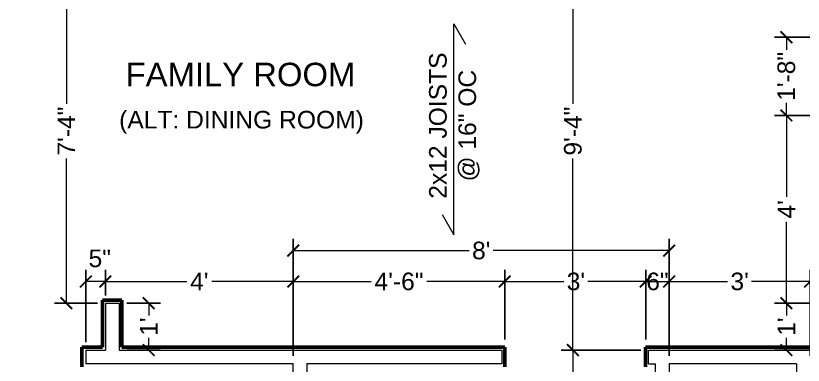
# Model space of a CAD drawing. Header units: inches. Extents: x -4969 to 16721, y 2489 to 24693.
# Drawn here: x 373.1 to 574.2, y 7293.4 to 7382.8 of the extents above; entities that cross this region are included whole.
import ezdxf

# ---------------------------------------------------------------- set-up
doc = ezdxf.new("R2010")
doc.units = ezdxf.units.IN
doc.header["$MEASUREMENT"] = 0
doc.layers.get('0').update_dxf_attribs({"lineweight": 5})
for name, color, linetype, lineweight in [('1', 1, 'Continuous', 9), ('2', 6, 'Continuous', 20), ('5', 4, 'Continuous', 50), ('A-DIMSx', 7, 'Continuous', 9), ('A-TEXTx', 7, 'Continuous', 20)]:
    doc.layers.add(name, color=color, linetype=linetype, lineweight=lineweight)
doc.styles.get("Standard").update_dxf_attribs({"font": 'Arial.ttf'})
doc.dimstyles.get("Standard").update_dxf_attribs({"dimtxt": 3, "dimasz": 2, "dimexe": 0.03125, "dimexo": 0.0625, "dimgap": 0.03125, "dimtad": 0, "dimtoh": 1, "dimdec": 4, "dimlfac": 0.99985, "dimzin": 0, "dimdsep": 46, "dimlunit": 4, "dimtxsty": 'Standard', "dimblk": 'ARCHTICK', "dimblk1": 'ARCHTICK', "dimblk2": 'ARCHTICK', "dimcen": 0.09, "dimclrt": 256, "dimadec": 0, "dimazin": 0, "dimtfac": 1, "dimtdec": 4, "dimtofl": 0, "dimtmove": 0, "dimatfit": 3, "dimfxl": 1, "dimtolj": 1, "dimtzin": 0, "dimarcsym": 0})

# ---------------------------------------------------------------- blocks, each defined once
blk = doc.blocks.new('_ArchTick')
at = {"color": 0, "linetype": 'ByBlock', "lineweight": 0, "const_width": 0.15}
blk.add_lwpolyline([(-0.5, -0.5), (0.5, 0.5)], dxfattribs=at)
blk = doc.blocks.new('*D23')
at = {"layer": 'A-DIMSx', "color": 0, "lineweight": -2, "ltscale": 0.1, "transparency": 16777216}
for p, q in [((444, 7301.78), (444, 7317.82)), ((498, 7301.27), (498, 7317.82))]:
    blk.add_line(p, q, dxfattribs=at)
at = {"layer": 'A-DIMSx', "color": 0, "lineweight": 5, "ltscale": 0.1, "transparency": 16777216}
for p, q in [((444, 7314.82), (463.92, 7314.82)), ((498, 7314.82), (478.07, 7314.82))]:
    blk.add_line(p, q, dxfattribs=at)
at = {"layer": 'Defpoints', "color": 0, "ltscale": 0.1, "transparency": 16777216}
for p in [(498, 7314.82), (444, 7299.78), (498, 7299.27)]:
    blk.add_point(p, dxfattribs=at)
at = {"layer": 'A-DIMSx', "color": 0, "lineweight": 5, "ltscale": 0.1, "transparency": 16777216, "xscale": 3, "yscale": 3, "zscale": 3, "rotation": 180}
blk.add_blockref('_ArchTick', (444, 7314.82), dxfattribs=at)
at = {"layer": 'A-DIMSx', "color": 0, "lineweight": 5, "ltscale": 0.1, "transparency": 16777216, "xscale": 3, "yscale": 3, "zscale": 3}
blk.add_blockref('_ArchTick', (498, 7314.82), dxfattribs=at)
at = {"layer": 'A-DIMSx', "ltscale": 0.1, "transparency": 16777216, "insert": (471, 7314.82), "char_height": 4.5, "attachment_point": 5}
blk.add_mtext('\\A1;4\'-6"', dxfattribs=at)
blk = doc.blocks.new('*D46')
at = {"layer": 'A-DIMSx', "color": 0, "lineweight": -2, "ltscale": 0.1, "transparency": 16777216}
for p, q in [((532.75, 7297.27), (512.42, 7297.27)), ((532.37, 7247.27), (512.42, 7247.27))]:
    blk.add_line(p, q, dxfattribs=at)
at = {"layer": 'A-DIMSx', "color": 0, "lineweight": 5, "ltscale": 0.1, "transparency": 16777216}
for p, q in [((515.42, 7297.27), (515.42, 7279.35)), ((515.42, 7247.27), (515.42, 7265.2))]:
    blk.add_line(p, q, dxfattribs=at)
at = {"layer": 'Defpoints', "color": 0, "ltscale": 0.1, "transparency": 16777216}
for p in [(515.42, 7297.27), (534.75, 7297.27), (534.37, 7247.27)]:
    blk.add_point(p, dxfattribs=at)
at = {"layer": 'A-DIMSx', "color": 0, "lineweight": 5, "ltscale": 0.1, "transparency": 16777216, "xscale": 3, "yscale": 3, "zscale": 3}
for p, rotation in [((515.42, 7297.27), 90), ((515.42, 7247.27), 270)]:
    blk.add_blockref('_ArchTick', p, dxfattribs=dict(at, rotation=rotation))
at = {"layer": 'A-DIMSx', "ltscale": 0.1, "transparency": 16777216, "insert": (515.42, 7272.27), "char_height": 4.5, "attachment_point": 5, "rotation": 90}
blk.add_mtext('\\A1;4\'-2"', dxfattribs=at)
blk = doc.blocks.new('*D91')
at = {"layer": 'A-DIMSx', "color": 0, "lineweight": -2, "ltscale": 0.1, "transparency": 16777216}
for p, q in [((444, 7295.84), (444, 7325.72)), ((540, 7295.77), (540, 7325.72))]:
    blk.add_line(p, q, dxfattribs=at)
at = {"layer": 'A-DIMSx', "color": 0, "lineweight": 5, "ltscale": 0.1, "transparency": 16777216}
for p, q in [((444, 7322.72), (488.92, 7322.72)), ((540, 7322.72), (495.07, 7322.72))]:
    blk.add_line(p, q, dxfattribs=at)
at = {"layer": 'Defpoints', "color": 0, "ltscale": 0.1, "transparency": 16777216}
for p in [(444, 7322.72), (444, 7293.84), (540, 7293.77)]:
    blk.add_point(p, dxfattribs=at)
at = {"layer": 'A-DIMSx', "color": 0, "lineweight": 5, "ltscale": 0.1, "transparency": 16777216, "xscale": 3, "yscale": 3, "zscale": 3, "rotation": 180}
blk.add_blockref('_ArchTick', (444, 7322.72), dxfattribs=at)
at = {"layer": 'A-DIMSx', "color": 0, "lineweight": 5, "ltscale": 0.1, "transparency": 16777216, "xscale": 3, "yscale": 3, "zscale": 3}
blk.add_blockref('_ArchTick', (540, 7322.72), dxfattribs=at)
at = {"layer": 'A-DIMSx', "ltscale": 0.1, "transparency": 16777216, "insert": (492, 7322.72), "char_height": 4.5, "attachment_point": 5}
blk.add_mtext("\\A1;8'", dxfattribs=at)
blk = doc.blocks.new('*D401')
at = {"layer": 'A-DIMSx', "color": 0, "lineweight": -2, "ltscale": 0.1, "transparency": 16777216}
for p, q in [((396, 7311.27), (396, 7317.82)), ((444, 7295.77), (444, 7317.82))]:
    blk.add_line(p, q, dxfattribs=at)
at = {"layer": 'A-DIMSx', "color": 0, "lineweight": 5, "ltscale": 0.1, "transparency": 16777216}
for p, q in [((396, 7314.82), (416.84, 7314.82)), ((444, 7314.82), (423.16, 7314.82))]:
    blk.add_line(p, q, dxfattribs=at)
at = {"layer": 'Defpoints', "color": 0, "ltscale": 0.1, "transparency": 16777216}
for p in [(396, 7314.82), (396, 7309.27), (444, 7293.77)]:
    blk.add_point(p, dxfattribs=at)
at = {"layer": 'A-DIMSx', "color": 0, "lineweight": 5, "ltscale": 0.1, "transparency": 16777216, "xscale": 3, "yscale": 3, "zscale": 3, "rotation": 180}
blk.add_blockref('_ArchTick', (396, 7314.82), dxfattribs=at)
at = {"layer": 'A-DIMSx', "color": 0, "lineweight": 5, "ltscale": 0.1, "transparency": 16777216, "xscale": 3, "yscale": 3, "zscale": 3}
blk.add_blockref('_ArchTick', (444, 7314.82), dxfattribs=at)
at = {"layer": 'A-DIMSx', "ltscale": 0.1, "transparency": 16777216, "insert": (420, 7314.82), "char_height": 4.5, "attachment_point": 5}
blk.add_mtext("\\A1;4'", dxfattribs=at)
blk = doc.blocks.new('*D402')
at = {"layer": 'A-DIMSx', "color": 0, "lineweight": -2, "ltscale": 0.1, "transparency": 16777216}
for p, q in [((498, 7300.02), (498, 7317.82)), ((534, 7300.02), (534, 7317.82))]:
    blk.add_line(p, q, dxfattribs=at)
at = {"layer": 'A-DIMSx', "color": 0, "lineweight": 5, "ltscale": 0.1, "transparency": 16777216}
for p, q in [((498, 7314.82), (513.11, 7314.82)), ((534, 7314.82), (519.25, 7314.82))]:
    blk.add_line(p, q, dxfattribs=at)
at = {"layer": 'Defpoints', "color": 0, "ltscale": 0.1, "transparency": 16777216}
for p in [(534, 7314.82), (498, 7298.02), (534, 7298.02)]:
    blk.add_point(p, dxfattribs=at)
at = {"layer": 'A-DIMSx', "color": 0, "lineweight": 5, "ltscale": 0.1, "transparency": 16777216, "xscale": 3, "yscale": 3, "zscale": 3, "rotation": 180}
blk.add_blockref('_ArchTick', (498, 7314.82), dxfattribs=at)
at = {"layer": 'A-DIMSx', "color": 0, "lineweight": 5, "ltscale": 0.1, "transparency": 16777216, "xscale": 3, "yscale": 3, "zscale": 3}
blk.add_blockref('_ArchTick', (534, 7314.82), dxfattribs=at)
at = {"layer": 'A-DIMSx', "ltscale": 0.1, "transparency": 16777216, "insert": (516.18, 7314.82), "char_height": 4.5, "attachment_point": 5}
blk.add_mtext("\\A1;3'", dxfattribs=at)
blk = doc.blocks.new('*D403')
at = {"layer": 'A-DIMSx', "color": 0, "lineweight": -2, "ltscale": 0.1, "transparency": 16777216}
for p, q in [((534, 7301.34), (534, 7317.82)), ((540, 7295.77), (540, 7317.82))]:
    blk.add_line(p, q, dxfattribs=at)
at = {"layer": 'A-DIMSx', "color": 0, "lineweight": 5, "ltscale": 0.1, "transparency": 16777216}
blk.add_line((534, 7314.82), (540, 7314.82), dxfattribs=at)
at = {"layer": 'Defpoints', "color": 0, "ltscale": 0.1, "transparency": 16777216}
for p in [(540, 7314.82), (534, 7299.34), (540, 7293.77)]:
    blk.add_point(p, dxfattribs=at)
at = {"layer": 'A-DIMSx', "color": 0, "lineweight": 5, "ltscale": 0.1, "transparency": 16777216, "xscale": 3, "yscale": 3, "zscale": 3, "rotation": 180}
blk.add_blockref('_ArchTick', (534, 7314.82), dxfattribs=at)
at = {"layer": 'A-DIMSx', "color": 0, "lineweight": 5, "ltscale": 0.1, "transparency": 16777216, "xscale": 3, "yscale": 3, "zscale": 3}
blk.add_blockref('_ArchTick', (540, 7314.82), dxfattribs=at)
at = {"layer": 'A-DIMSx', "ltscale": 0.1, "transparency": 16777216, "insert": (537, 7314.82), "char_height": 4.5, "attachment_point": 5}
blk.add_mtext('\\A1;6"', dxfattribs=at)
blk = doc.blocks.new('*D404')
at = {"layer": 'A-DIMSx', "color": 0, "lineweight": -2, "ltscale": 0.1, "transparency": 16777216}
for p, q in [((540, 7316.82), (540, 7317.82)), ((576, 7295.77), (576, 7317.82))]:
    blk.add_line(p, q, dxfattribs=at)
at = {"layer": 'A-DIMSx', "color": 0, "lineweight": 5, "ltscale": 0.1, "transparency": 16777216}
for p, q in [((540, 7314.82), (554.93, 7314.82)), ((576, 7314.82), (561.07, 7314.82))]:
    blk.add_line(p, q, dxfattribs=at)
at = {"layer": 'Defpoints', "color": 0, "ltscale": 0.1, "transparency": 16777216}
for p in [(540, 7314.82), (576, 7314.82), (576, 7293.77)]:
    blk.add_point(p, dxfattribs=at)
at = {"layer": 'A-DIMSx', "color": 0, "lineweight": 5, "ltscale": 0.1, "transparency": 16777216, "xscale": 3, "yscale": 3, "zscale": 3, "rotation": 180}
blk.add_blockref('_ArchTick', (540, 7314.82), dxfattribs=at)
at = {"layer": 'A-DIMSx', "color": 0, "lineweight": 5, "ltscale": 0.1, "transparency": 16777216, "xscale": 3, "yscale": 3, "zscale": 3}
blk.add_blockref('_ArchTick', (576, 7314.82), dxfattribs=at)
at = {"layer": 'A-DIMSx', "ltscale": 0.1, "transparency": 16777216, "insert": (558, 7314.82), "char_height": 4.5, "attachment_point": 5}
blk.add_mtext("\\A1;3'", dxfattribs=at)
blk = doc.blocks.new('*D437')
at = {"layer": 'A-DIMSx', "color": 0, "lineweight": -2, "ltscale": 0.1, "transparency": 16777216}
for p, q in [((401.5, 7309.27), (410.07, 7309.27)), ((401.5, 7297.27), (410.07, 7297.27))]:
    blk.add_line(p, q, dxfattribs=at)
at = {"layer": 'A-DIMSx', "color": 0, "lineweight": 5, "ltscale": 0.1, "transparency": 16777216}
for p, q in [((407.07, 7309.27), (407.07, 7306.13)), ((407.07, 7297.27), (407.07, 7300.42))]:
    blk.add_line(p, q, dxfattribs=at)
at = {"layer": 'Defpoints', "color": 0, "ltscale": 0.1, "transparency": 16777216}
for p in [(399.5, 7309.27), (399.5, 7297.27), (407.07, 7297.27)]:
    blk.add_point(p, dxfattribs=at)
at = {"layer": 'A-DIMSx', "color": 0, "lineweight": 5, "ltscale": 0.1, "transparency": 16777216, "xscale": 3, "yscale": 3, "zscale": 3}
for p, rotation in [((407.07, 7309.27), 90), ((407.07, 7297.27), 270)]:
    blk.add_blockref('_ArchTick', p, dxfattribs=dict(at, rotation=rotation))
at = {"layer": 'A-DIMSx', "ltscale": 0.1, "transparency": 16777216, "insert": (407.07, 7303.27), "char_height": 4.5, "attachment_point": 5, "rotation": 90}
blk.add_mtext("\\A1;1'", dxfattribs=at)
blk = doc.blocks.new('*D438')
at = {"layer": 'A-DIMSx', "color": 0, "lineweight": -2, "ltscale": 0.1, "transparency": 16777216}
for p, q in [((577.9, 7309.27), (566.94, 7309.27)), ((582.5, 7297.27), (566.94, 7297.27))]:
    blk.add_line(p, q, dxfattribs=at)
at = {"layer": 'A-DIMSx', "color": 0, "lineweight": 5, "ltscale": 0.1, "transparency": 16777216}
for p, q in [((569.94, 7309.27), (569.94, 7306.13)), ((569.94, 7297.27), (569.94, 7300.42))]:
    blk.add_line(p, q, dxfattribs=at)
at = {"layer": 'Defpoints', "color": 0, "ltscale": 0.1, "transparency": 16777216}
for p in [(579.9, 7309.27), (569.94, 7297.27), (584.5, 7297.27)]:
    blk.add_point(p, dxfattribs=at)
at = {"layer": 'A-DIMSx', "color": 0, "lineweight": 5, "ltscale": 0.1, "transparency": 16777216, "xscale": 3, "yscale": 3, "zscale": 3}
for p, rotation in [((569.94, 7309.27), 90), ((569.94, 7297.27), 270)]:
    blk.add_blockref('_ArchTick', p, dxfattribs=dict(at, rotation=rotation))
at = {"layer": 'A-DIMSx', "ltscale": 0.1, "transparency": 16777216, "insert": (569.94, 7303.27), "char_height": 4.5, "attachment_point": 5, "rotation": 90}
blk.add_mtext("\\A1;1'", dxfattribs=at)
blk = doc.blocks.new('*D484')
at = {"layer": 'A-DIMSx', "color": 0, "lineweight": -2, "ltscale": 0.1, "transparency": 16777216}
for p, q in [((582.5, 7357.27), (566.94, 7357.27)), ((577.9, 7309.27), (566.94, 7309.27))]:
    blk.add_line(p, q, dxfattribs=at)
at = {"layer": 'A-DIMSx', "color": 0, "lineweight": 5, "ltscale": 0.1, "transparency": 16777216}
for p, q in [((569.94, 7357.27), (569.94, 7336.44)), ((569.94, 7309.27), (569.94, 7330.11))]:
    blk.add_line(p, q, dxfattribs=at)
at = {"layer": 'Defpoints', "color": 0, "ltscale": 0.1, "transparency": 16777216}
for p in [(569.94, 7357.27), (584.5, 7357.27), (579.9, 7309.27)]:
    blk.add_point(p, dxfattribs=at)
at = {"layer": 'A-DIMSx', "color": 0, "lineweight": 5, "ltscale": 0.1, "transparency": 16777216, "xscale": 3, "yscale": 3, "zscale": 3}
for p, rotation in [((569.94, 7357.27), 90), ((569.94, 7309.27), 270)]:
    blk.add_blockref('_ArchTick', p, dxfattribs=dict(at, rotation=rotation))
at = {"layer": 'A-DIMSx', "ltscale": 0.1, "transparency": 16777216, "insert": (569.94, 7333.27), "char_height": 4.5, "attachment_point": 5, "rotation": 90}
blk.add_mtext("\\A1;4'", dxfattribs=at)
blk = doc.blocks.new('*D485')
at = {"layer": 'A-DIMSx', "color": 0, "lineweight": -2, "ltscale": 0.1, "transparency": 16777216}
for p, q in [((586, 7377.27), (566.94, 7377.27)), ((582.5, 7357.27), (566.94, 7357.27))]:
    blk.add_line(p, q, dxfattribs=at)
at = {"layer": 'A-DIMSx', "color": 0, "lineweight": 5, "ltscale": 0.1, "transparency": 16777216}
for p, q in [((569.94, 7377.27), (569.94, 7374.04)), ((569.94, 7357.27), (569.94, 7360.51))]:
    blk.add_line(p, q, dxfattribs=at)
at = {"layer": 'Defpoints', "color": 0, "ltscale": 0.1, "transparency": 16777216}
for p in [(569.94, 7377.27), (588, 7377.27), (584.5, 7357.27)]:
    blk.add_point(p, dxfattribs=at)
at = {"layer": 'A-DIMSx', "color": 0, "lineweight": 5, "ltscale": 0.1, "transparency": 16777216, "xscale": 3, "yscale": 3, "zscale": 3}
for p, rotation in [((569.94, 7377.27), 90), ((569.94, 7357.27), 270)]:
    blk.add_blockref('_ArchTick', p, dxfattribs=dict(at, rotation=rotation))
at = {"layer": 'A-DIMSx', "ltscale": 0.1, "transparency": 16777216, "insert": (569.94, 7367.27), "char_height": 4.5, "attachment_point": 5, "rotation": 90}
blk.add_mtext('\\A1;1\'-8"', dxfattribs=at)
blk = doc.blocks.new('*D487')
at = {"layer": 'A-DIMSx', "color": 0, "lineweight": -2, "ltscale": 0.1, "transparency": 16777216}
for p, q in [((520, 7409.27), (512.42, 7409.27)), ((532.75, 7297.27), (512.42, 7297.27))]:
    blk.add_line(p, q, dxfattribs=at)
at = {"layer": 'A-DIMSx', "color": 0, "lineweight": 5, "ltscale": 0.1, "transparency": 16777216}
for p, q in [((515.42, 7409.27), (515.42, 7360.26)), ((515.42, 7297.27), (515.42, 7346.29))]:
    blk.add_line(p, q, dxfattribs=at)
at = {"layer": 'Defpoints', "color": 0, "ltscale": 0.1, "transparency": 16777216}
for p in [(515.42, 7409.27), (522, 7409.27), (534.75, 7297.27)]:
    blk.add_point(p, dxfattribs=at)
at = {"layer": 'A-DIMSx', "color": 0, "lineweight": 5, "ltscale": 0.1, "transparency": 16777216, "xscale": 3, "yscale": 3, "zscale": 3}
for p, rotation in [((515.42, 7409.27), 90), ((515.42, 7297.27), 270)]:
    blk.add_blockref('_ArchTick', p, dxfattribs=dict(at, rotation=rotation))
at = {"layer": 'A-DIMSx', "ltscale": 0.1, "transparency": 16777216, "insert": (515.42, 7353.27), "char_height": 4.5, "attachment_point": 5, "rotation": 90}
blk.add_mtext('\\A1;9\'-4"', dxfattribs=at)
blk = doc.blocks.new('*D492')
at = {"layer": 'A-DIMSx', "color": 0, "lineweight": -2, "ltscale": 0.1, "transparency": 16777216}
for p, q in [((655.22, 7873.27), (813.17, 7873.27)), ((530, 7001.77), (813.17, 7001.77))]:
    blk.add_line(p, q, dxfattribs=at)
at = {"layer": 'A-DIMSx', "color": 0, "lineweight": 5, "ltscale": 0.1, "transparency": 16777216}
for p, q in [((810.17, 7873.27), (810.17, 7447.88)), ((810.17, 7001.77), (810.17, 7427.17))]:
    blk.add_line(p, q, dxfattribs=at)
at = {"layer": 'Defpoints', "color": 0, "ltscale": 0.1, "transparency": 16777216}
for p in [(653.22, 7873.27), (810.17, 7873.27), (528, 7001.77)]:
    blk.add_point(p, dxfattribs=at)
at = {"layer": 'A-DIMSx', "color": 0, "lineweight": 5, "ltscale": 0.1, "transparency": 16777216, "xscale": 3, "yscale": 3, "zscale": 3}
for p, rotation in [((810.17, 7873.27), 90), ((810.17, 7001.77), 270)]:
    blk.add_blockref('_ArchTick', p, dxfattribs=dict(at, rotation=rotation))
at = {"layer": 'A-DIMSx', "ltscale": 0.1, "transparency": 16777216, "insert": (810.17, 7437.52), "char_height": 4.5, "attachment_point": 5, "rotation": 90}
blk.add_mtext('\\A1;72\'-7{\\H1x;\\S1/2;}"', dxfattribs=at)
blk = doc.blocks.new('*D504')
at = {"layer": 'A-DIMSx', "color": 0, "lineweight": -2, "ltscale": 0.1, "transparency": 16777216}
for p, q in [((361.47, 7873.27), (215.06, 7873.27)), ((454, 7001.77), (215.06, 7001.77))]:
    blk.add_line(p, q, dxfattribs=at)
at = {"layer": 'A-DIMSx', "color": 0, "lineweight": 5, "ltscale": 0.1, "transparency": 16777216}
for p, q in [((218.06, 7873.27), (218.06, 7447.88)), ((218.06, 7001.77), (218.06, 7427.17))]:
    blk.add_line(p, q, dxfattribs=at)
at = {"layer": 'Defpoints', "color": 0, "ltscale": 0.1, "transparency": 16777216}
for p in [(218.06, 7873.27), (363.47, 7873.27), (456, 7001.77)]:
    blk.add_point(p, dxfattribs=at)
at = {"layer": 'A-DIMSx', "color": 0, "lineweight": 5, "ltscale": 0.1, "transparency": 16777216, "xscale": 3, "yscale": 3, "zscale": 3}
for p, rotation in [((218.06, 7873.27), 90), ((218.06, 7001.77), 270)]:
    blk.add_blockref('_ArchTick', p, dxfattribs=dict(at, rotation=rotation))
at = {"layer": 'A-DIMSx', "ltscale": 0.1, "transparency": 16777216, "insert": (218.06, 7437.52), "char_height": 4.5, "attachment_point": 5, "rotation": 90}
blk.add_mtext('\\A1;72\'-7{\\H1x;\\S1/2;}"', dxfattribs=at)
blk = doc.blocks.new('*D510')
at = {"layer": 'A-DIMSx', "color": 0, "lineweight": -2, "ltscale": 0.1, "transparency": 16777216}
for p, q in [((394, 7397.27), (383.03, 7397.27)), ((394, 7309.27), (383.03, 7309.27))]:
    blk.add_line(p, q, dxfattribs=at)
at = {"layer": 'A-DIMSx', "color": 0, "lineweight": 5, "ltscale": 0.1, "transparency": 16777216}
for p, q in [((386.03, 7397.27), (386.03, 7360.24)), ((386.03, 7309.27), (386.03, 7346.31))]:
    blk.add_line(p, q, dxfattribs=at)
at = {"layer": 'Defpoints', "color": 0, "ltscale": 0.1, "transparency": 16777216}
for p in [(396, 7397.27), (386.03, 7309.27), (396, 7309.27)]:
    blk.add_point(p, dxfattribs=at)
at = {"layer": 'A-DIMSx', "color": 0, "lineweight": 5, "ltscale": 0.1, "transparency": 16777216, "xscale": 3, "yscale": 3, "zscale": 3}
for p, rotation in [((386.03, 7397.27), 90), ((386.03, 7309.27), 270)]:
    blk.add_blockref('_ArchTick', p, dxfattribs=dict(at, rotation=rotation))
at = {"layer": 'A-DIMSx', "ltscale": 0.1, "transparency": 16777216, "insert": (386.03, 7353.27), "char_height": 4.5, "attachment_point": 5, "rotation": 90}
blk.add_mtext('\\A1;7\'-4"', dxfattribs=at)
blk = doc.blocks.new('*D568')
at = {"layer": 'A-DIMSx', "color": 0, "lineweight": -2, "ltscale": 0.1, "transparency": 16777216}
for p, q in [((391, 7299.27), (391, 7317.82)), ((396, 7311.27), (396, 7317.82))]:
    blk.add_line(p, q, dxfattribs=at)
at = {"layer": 'A-DIMSx', "color": 0, "lineweight": 5, "ltscale": 0.1, "transparency": 16777216}
blk.add_line((396, 7314.82), (391, 7314.82), dxfattribs=at)
at = {"layer": 'Defpoints', "color": 0, "ltscale": 0.1, "transparency": 16777216}
for p in [(391, 7314.82), (396, 7309.27), (391, 7297.27)]:
    blk.add_point(p, dxfattribs=at)
at = {"layer": 'A-DIMSx', "color": 0, "lineweight": 5, "ltscale": 0.1, "transparency": 16777216, "xscale": 3, "yscale": 3, "zscale": 3, "rotation": 180}
blk.add_blockref('_ArchTick', (391, 7314.82), dxfattribs=at)
at = {"layer": 'A-DIMSx', "color": 0, "lineweight": 5, "ltscale": 0.1, "transparency": 16777216, "xscale": 3, "yscale": 3, "zscale": 3}
blk.add_blockref('_ArchTick', (396, 7314.82), dxfattribs=at)
at = {"layer": 'A-DIMSx', "ltscale": 0.1, "transparency": 16777216, "insert": (394.57, 7320.7), "char_height": 4.5, "attachment_point": 5}
blk.add_mtext('\\A1;5"', dxfattribs=at)

msp = doc.modelspace()

# ---------------------------------------------------------------- linework, layer by layer
at = {"layer": '1'}
for p, q in [((395.9965993, 7309.2747155), (395.9965993, 7297.2747155)), ((395.9965993, 7309.2747155), (395.9965993, 7297.2747155)), ((395.9965993, 7309.2747155), (399.4965993, 7309.2747155)), ((399.4965993, 7309.2747155), (399.4965993, 7297.2747155)), ((390.9961259, 7297.2747155), (395.9965993, 7297.2747155)), ((390.9961259, 7297.2747155), (390.9961259, 7293.7747155)), ((399.4965993, 7297.2747155), (497.2465993, 7297.2747155)), ((497.2465993, 7297.2747155), (497.2465993, 7293.7747155)), ((534.7465993, 7293.7747155), (534.7465993, 7297.2747155)), ((534.7465993, 7297.2747155), (584.4965993, 7297.2747155)), ((443.9965993, 7293.7747155), (390.9961259, 7293.7747155)), ((443.9965993, 7150.2747155), (443.9965993, 7293.7747155)), ((497.2465993, 7293.7747155), (447.4965993, 7293.7747155)), ((447.4965993, 7293.7747155), (447.4965993, 7158.2747155)), ((534.7465993, 7293.7747155), (536.4965993, 7293.7747155)), ((536.4965993, 7266.2747155), (536.4965993, 7293.7747155)), ((572.4965993, 7293.7747155), (539.9965993, 7293.7747155)), ((539.9965993, 7293.7747155), (539.9965993, 7266.2747155)), ((572.4965993, 7293.7747155), (572.4965993, 7225.2747155))]:
    msp.add_line(p, q, dxfattribs=at)
at = {"layer": '2', "ltscale": 0.25}
msp.add_lwpolyline([(481.9798034, 7331.9285387), (484.9798034, 7326.7323863), (484.9798034, 7380.7323863), (487.9798034, 7375.5362339)], dxfattribs=at)
at = {"layer": '5'}
for p, q in [((395.2465993, 7310.0247155), (395.2465993, 7298.0247155)), ((400.2465993, 7310.0247155), (395.2465993, 7310.0247155)), ((400.2465993, 7310.0247155), (400.2465993, 7298.0247155)), ((389.9961259, 7298.0247155), (395.2465993, 7298.0247155)), ((389.9961259, 7298.0247155), (389.9961259, 7293.0247155)), ((400.2465993, 7298.0247155), (497.9965993, 7298.0247155)), ((497.9965993, 7293.0247155), (497.9965993, 7298.0247155)), ((533.9965993, 7298.0247155), (533.9965993, 7293.0247155)), ((533.9965993, 7298.0247155), (583.7465993, 7298.0247155))]:
    msp.add_line(p, q, dxfattribs=at)

# ---------------------------------------------------------------- texts
at = {"layer": 'A-TEXTx', "ltscale": 0.5, "insert": (478.672055, 7354.6734753), "char_height": 4.5, "width": 65.165552809, "attachment_point": 2, "rotation": 90}
msp.add_mtext('{2x12 JOISTS \\P@ 16" OC}', dxfattribs=at)
at = {"layer": 'A-TEXTx', "ltscale": 0.5, "insert": (430.5030812, 7370.7548601), "char_height": 6, "width": 104.530359291, "attachment_point": 2}
msp.add_mtext('{FAMILY ROOM}', dxfattribs=at)
at = {"layer": 'A-TEXTx', "ltscale": 0.25, "insert": (399.5127323, 7355.5184255), "char_height": 4.5, "attachment_point": 4}
msp.add_mtext('{(ALT: DINING ROOM)}', dxfattribs=at)

# ---------------------------------------------------------------- dimensions: what is measured, and where the dimension line sits
at = {"layer": 'A-DIMSx', "ltscale": 0.1}
for base, p1, p2, override, picture, middle in [((218.0635148137, 7873.2747154682), (455.9965992748, 7001.7747163615), (363.4707772694, 7873.2747154682), {"dimtxt": 4.5, "dimasz": 3, "dimexe": 3, "dimexo": 2, "dimgap": 1, "dimlfac": -47.9928, "dimlwd": 5}, '*D504', (218.0635148137, 7437.5247159148)), ((810.1704137199, 7873.2747154682), (527.9965992748, 7001.7747163615), (653.218973311, 7873.2747154682), {"dimtxt": 4.5, "dimasz": 3, "dimexe": 3, "dimexo": 2, "dimgap": 1, "dimlfac": -47.9928, "dimlwd": 5}, '*D492', (810.1704137199, 7437.5247159148)), ((515.4219838, 7409.2747155), (534.7465993, 7297.2747155), (521.9965993, 7409.2747155), {"dimtxt": 4.5, "dimasz": 3, "dimexe": 3, "dimexo": 2, "dimgap": 1, "dimlfac": -47.9928, "dimlwd": 5}, '*D487', (515.4219838, 7353.2747155)), ((386.0274873, 7309.2747155), (395.9965993, 7397.2747155), (395.9965993, 7309.2747155), {"dimtxt": 4.5, "dimasz": 3, "dimexe": 3, "dimexo": 2, "dimgap": 1, "dimlfac": 0.99985, "dimlwd": 5}, '*D510', (386.0274873, 7353.2747155)), ((569.9391203, 7377.2747155), (584.4965993, 7357.2747155), (587.9965993, 7377.2747155), {"dimtxt": 4.5, "dimasz": 3, "dimexe": 3, "dimexo": 2, "dimgap": 1, "dimlfac": 0.99985, "dimlwd": 5}, '*D485', (569.9391203, 7367.2747155)), ((569.9391203, 7357.2747155), (579.8959653, 7309.2747155), (584.4965993, 7357.2747155), {"dimtxt": 4.5, "dimasz": 3, "dimexe": 3, "dimexo": 2, "dimgap": 1, "dimlfac": 0.99985, "dimlwd": 5}, '*D484', (569.9391203, 7333.2747155)), ((407.0697214, 7297.2747155), (399.4965993, 7309.2747155), (399.4965993, 7297.2747155), {"dimtxt": 4.5, "dimasz": 3, "dimexe": 3, "dimexo": 2, "dimgap": 1, "dimlfac": -47.9928, "dimlwd": 5}, '*D437', (407.0697214, 7303.2747155)), ((569.9391203, 7297.2747155), (579.8959653, 7309.2747155), (584.4965993, 7297.2747155), {"dimtxt": 4.5, "dimasz": 3, "dimexe": 3, "dimexo": 2, "dimgap": 1, "dimlfac": -47.9928, "dimlwd": 5}, '*D438', (569.9391203, 7303.2747155)), ((515.4219838, 7297.2747155), (534.3715993, 7247.2747155), (534.7465993, 7297.2747155), {"dimtxt": 4.5, "dimasz": 3, "dimexe": 3, "dimexo": 2, "dimgap": 1, "dimlfac": -47.9928, "dimlwd": 5}, '*D46', (515.4219838, 7272.2747155))]:
    dim = msp.add_linear_dim(base=base, p1=p1, p2=p2, angle=90, dimstyle='Standard', override=override, dxfattribs=at)
    dim.commit()
    dim.dimension.update_dxf_attribs({"geometry": picture, "text_midpoint": middle})
for base, p1, p2, picture, middle in [((443.9965993, 7322.7212378), (539.9965993, 7293.7747155), (443.9965993, 7293.8372155), '*D91', (491.9965993, 7322.7212378)), ((395.9965993, 7314.8208663), (443.9965993, 7293.7747155), (395.9965993, 7309.2747155), '*D401', (419.9965993, 7314.8208663)), ((497.9965993, 7314.8208663), (443.9965993, 7299.7798691), (497.9965993, 7299.2747155), '*D23', (470.9965993, 7314.8208663)), ((575.9965993, 7314.8208663), (539.9965993, 7314.8208663), (575.9965993, 7293.7747155), '*D404', (557.9965993, 7314.8208663))]:
    dim = msp.add_linear_dim(base=base, p1=p1, p2=p2, dimstyle='Standard', override={"dimtxt": 4.5, "dimasz": 3, "dimexe": 3, "dimexo": 2, "dimgap": 1, "dimlfac": -47.9928, "dimlwd": 5}, dxfattribs=at)
    dim.commit()
    dim.dimension.update_dxf_attribs({"geometry": picture, "text_midpoint": middle})
for base, p1, p2, override, picture, middle in [((390.9961259, 7314.8208663), (395.9965993, 7309.2747155), (390.9961259, 7297.2747155), {"dimtxt": 4.5, "dimasz": 3, "dimexe": 3, "dimexo": 2, "dimgap": 1, "dimlfac": 0.99985, "dimtmove": 2, "dimlwd": 5}, '*D568', (394.5690026, 7320.6950261)), ((533.9965993, 7314.8208663), (497.9965993, 7298.0247155), (533.9965993, 7298.0247155), {"dimtxt": 4.5, "dimasz": 3, "dimexe": 3, "dimexo": 2, "dimgap": 1, "dimlfac": -47.9928, "dimlwd": 5}, '*D402', (516.1813385, 7314.8208663)), ((539.9965993, 7314.8208663), (533.9965993, 7299.3372155), (539.9965993, 7293.7747155), {"dimtxt": 4.5, "dimasz": 3, "dimexe": 3, "dimexo": 2, "dimgap": 1, "dimlfac": -47.9928, "dimlwd": 5}, '*D403', (536.9965993, 7314.8208663))]:
    dim = msp.add_linear_dim(base=base, p1=p1, p2=p2, dimstyle='Standard', override=override, dxfattribs=at)
    dim.commit()
    dim.dimension.update_dxf_attribs({"geometry": picture, "text_midpoint": middle, "dimtype": 160})

doc.saveas('drawing.dxf')
